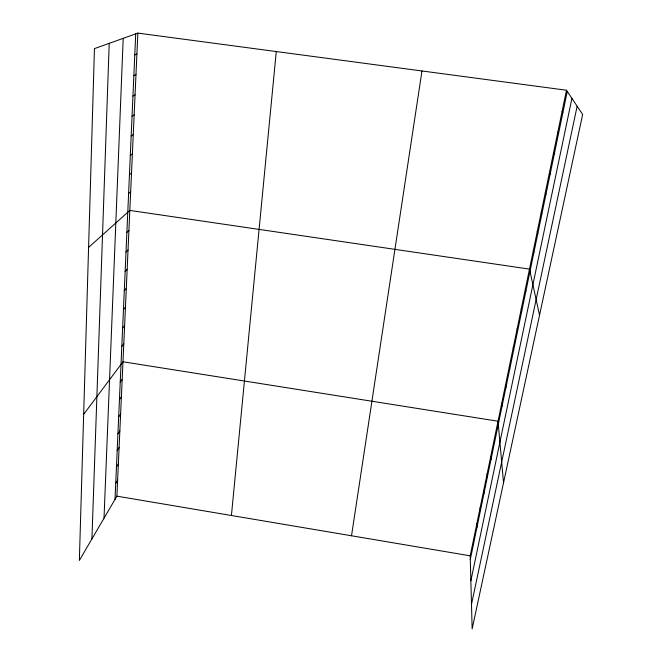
<?xml version="1.0" encoding="UTF-8"?>
<svg xmlns="http://www.w3.org/2000/svg" width="662" height="662" viewBox="0 0 662 662"><rect width="100%" height="100%" fill="white"/><g stroke="black" fill="none" stroke-linecap="round" stroke-linejoin="round"><path stroke-width="0.99" d="M91.919 538.934L109.205 43.344M104.017 518.222L123.19 38.346M115.006 499.405L135.71 33.87M137.853 33.1L94.451 48.624L79.349 560.449L116.901 496.161L137.853 33.1L566.482 90.231L582.651 114.485L472.147 628.9L470.194 555.815L566.482 90.231M231.419 515.499L276.277 51.545M351.522 535.773L421.975 70.966M470.293 559.498L567.276 91.422M470.864 580.847L571.927 98.406M471.485 604.389L577.14 106.218M115.718 483.368L117.621 480.19M116.446 467.107L118.357 463.996M117.174 450.607L119.102 447.57M117.919 433.867L119.855 430.904M118.68 416.886L120.616 413.998M119.441 399.649L121.394 396.844M120.219 382.164L122.18 379.442M83.66 414.338L122.983 361.775L498.031 421.222L503.534 482.78M121.808 346.392L123.794 343.843M122.627 328.104L124.621 325.646M123.455 309.535L125.457 307.168M124.29 290.676L126.301 288.409M125.143 271.528L127.162 269.368M126.003 252.081L128.039 250.021M126.889 232.329L128.933 230.376M88.584 247.423L129.835 210.417L529.484 269.12L539.547 315.145M128.61 193.602L130.671 191.864M129.454 174.669L131.523 173.039M130.306 155.446L132.392 153.932M131.175 135.942L133.269 134.543M132.052 116.148L134.154 114.865M132.946 96.048L135.065 94.889M133.856 75.634L135.983 74.607M134.775 54.913L136.91 54.011M116.901 496.161L470.194 555.815M562.112 111.365L562.865 112.697M557.809 132.168L558.529 133.633M553.573 152.649L554.26 154.246M549.402 172.815L550.056 174.528M545.298 192.667L545.918 194.504M541.251 212.221L541.839 214.174M537.271 231.477L537.825 233.545M533.349 250.443L533.878 252.619M525.33 289.211L525.802 291.603M521.242 308.972L521.681 311.479M517.221 328.426L517.626 331.033M513.257 347.567L513.638 350.281M509.359 366.417L509.715 369.222M505.528 384.97L505.851 387.866M501.746 403.232L502.053 406.228M494.365 438.939L494.613 442.1M490.757 456.391L490.981 459.635M487.199 473.578L487.406 476.905M483.699 490.517L483.881 493.91M480.248 507.2L480.405 510.675M476.847 523.642L476.988 527.184M473.496 539.844L473.611 543.461"/></g></svg>
